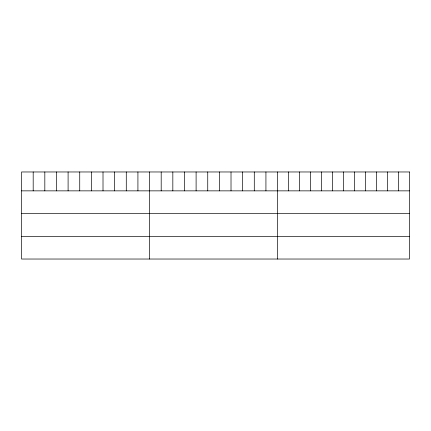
<?xml version="1.0" encoding="UTF-8"?>
<svg xmlns="http://www.w3.org/2000/svg" width="431" height="431" viewBox="0 0 431 431"><rect width="100%" height="100%" fill="white"/><g stroke="black" fill="none" stroke-linecap="round" stroke-linejoin="round"><path stroke-width="0.65" d="M21.55 190.858L409.45 190.858M21.55 213.356L409.45 213.356M21.55 236.533L409.45 236.533M398.459 171.969L398.459 190.858M387.469 171.969L387.469 190.858M376.478 171.969L376.478 190.858M365.488 171.969L365.488 190.858M354.497 171.969L354.497 190.858M343.507 171.969L343.507 190.858M332.517 171.969L332.517 190.858M321.526 171.969L321.526 190.858M310.535 171.969L310.535 190.858M299.545 171.969L299.545 190.858M288.554 171.969L288.554 190.858M277.564 171.969L277.564 259.031M265.927 171.969L265.927 190.858M254.29 171.969L254.29 190.858M242.653 171.969L242.653 190.858M231.016 171.969L231.016 190.858M219.379 171.969L219.379 190.858M207.742 171.969L207.742 190.858M196.105 171.969L196.105 190.858M184.468 171.969L184.468 190.858M172.831 171.969L172.831 190.858M161.194 171.969L161.194 190.858M149.557 171.969L149.557 259.031M137.92 171.969L137.92 190.858M126.283 171.969L126.283 190.858M114.646 171.969L114.646 190.858M103.009 171.969L103.009 190.858M91.372 171.969L91.372 190.858M79.735 171.969L79.735 190.858M68.098 171.969L68.098 190.858M56.461 171.969L56.461 190.858M44.824 171.969L44.824 190.858M33.187 171.969L33.187 190.858M409.45 171.969L21.55 171.969L21.55 259.031L409.45 259.031L409.45 171.969"/></g></svg>
